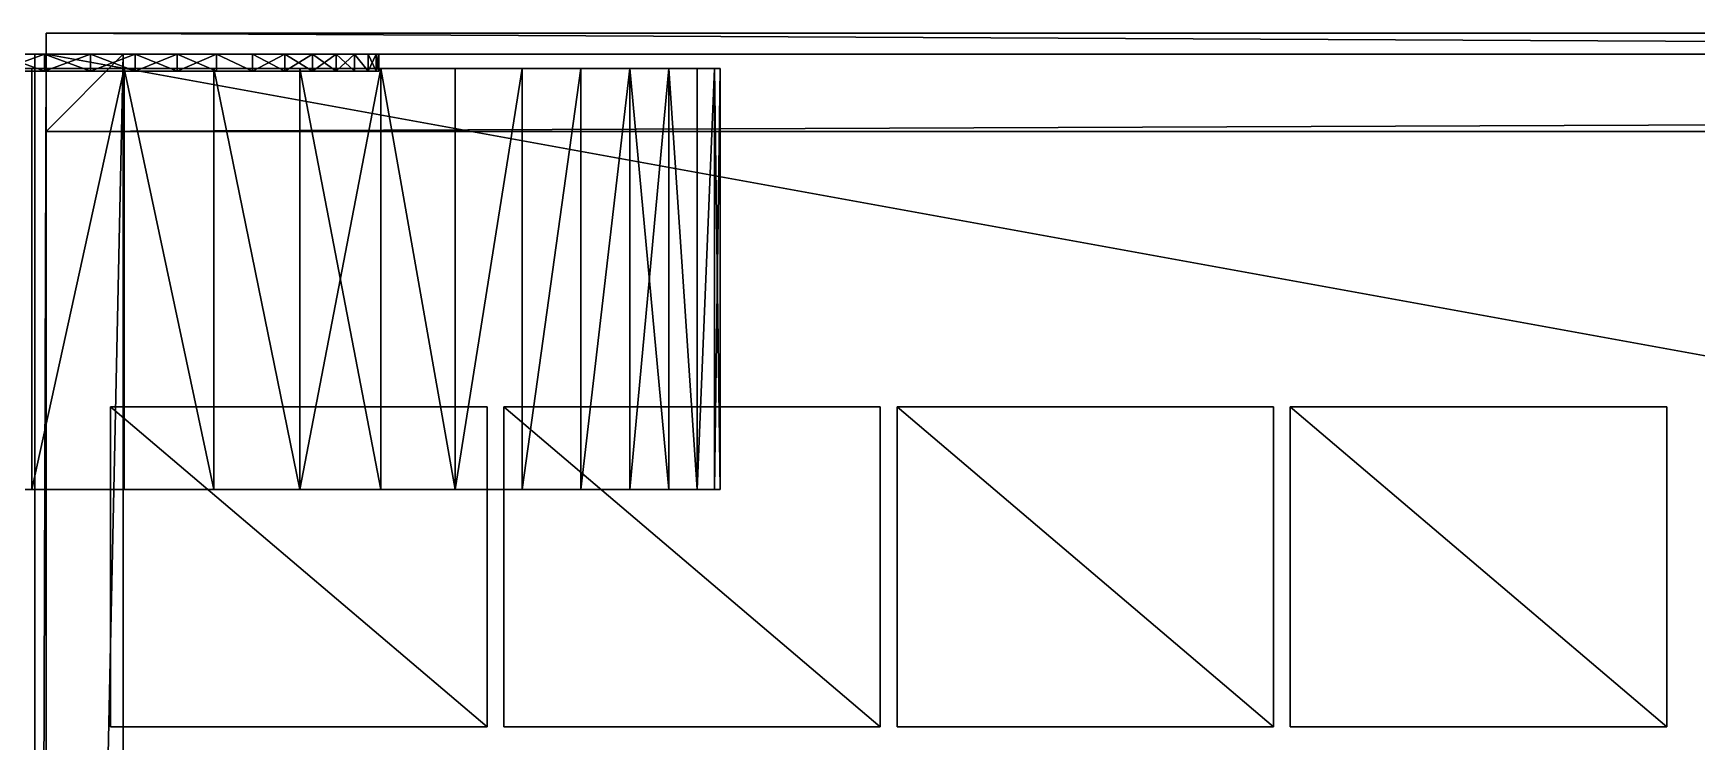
# Model space of a CAD drawing. Header units: millimetres. Extents: x -3100 to 14040, y -1280 to 1295.
# Drawn here: x -49 to 1135, y 790 to 1295 of the extents above; entities that cross this region are included whole.
import ezdxf

# ---------------------------------------------------------------- set-up
doc = ezdxf.new("R2010")
doc.units = ezdxf.units.MM

msp = doc.modelspace()

# ---------------------------------------------------------------- linework, layer by layer
at = {"layer": 'CAD_75LAB'}
for points in [[(-40, 1225, 1320), (-40, 1295, 1250), (-40, 1225, 1250)], [(-40, 1225, 1320), (-40, 1295, 1320), (-40, 1295, 1250)], [(14040, 1295, 1250), (-40, 1295, 1250), (-40, 1295, 1320)], [(14040, 1295, 1320), (14040, 1295, 1250), (-40, 1295, 1320)], [(14040, 1225, 1250), (-40, 1225, 1250), (-40, 1295, 1250)], [(14040, 1295, 1250), (14040, 1225, 1250), (-40, 1295, 1250)], [(14040, 1225, 1320), (-40, 1295, 1320), (-40, 1225, 1320)], [(14040, 1295, 1320), (-40, 1295, 1320), (14040, 1225, 1320)], [(-41.02, 1280, 248.92), (-108.48, 1280, 243.12), (-207.75, 1280, 263.24)], [(23.38, 1280, 269.84), (-41.02, 1280, 248.92), (-207.75, 1280, 263.24)], [(81.36, 1280, 304.81), (23.38, 1280, 269.84), (-207.75, 1280, 263.24)], [(23.38, 1280, 810.16), (-207.75, 1280, 263.24), (-175.5, 1280, 827.24)], [(23.38, 1280, 810.16), (81.36, 1280, 304.81), (-207.75, 1280, 263.24)], [(-41.02, 1280, 831.08), (-175.5, 1280, 827.24), (-74.58, 1280, 835.91)], [(23.38, 1280, 810.16), (-175.5, 1280, 827.24), (-41.02, 1280, 831.08)], [(-41.02, 1280, 248.92), (-74.58, 1280, 244.09), (-108.48, 1280, 243.12)], [(-74.58, 1268, 835.91), (-41.02, 1280, 831.08), (-74.58, 1280, 835.91)], [(-74.58, 1268, 835.91), (-41.02, 1268, 831.08), (-41.02, 1280, 831.08)], [(-41.02, 1268, 248.92), (-74.58, 1268, 244.09), (-74.58, 1280, 244.09)], [(-41.02, 1268, 248.92), (-74.58, 1280, 244.09), (-41.02, 1280, 248.92)], [(-48, 1280, 3940), (-48, 1280, 1250), (-48, -1280, 1250)], [(-48, -1280, 3940), (-48, 1280, 3940), (-48, -1280, 1250)], [(-40, 1280, 3940), (-40, 1280, 1250), (-48, 1280, 1250)], [(-40, 1280, 3940), (-48, 1280, 1250), (-48, 1280, 3940)], [(-40, 1280, 1250), (-48, -1280, 1250), (-48, 1280, 1250)], [(-40, 1280, 1250), (-40, -1280, 1250), (-48, -1280, 1250)], [(-40, 1280, 3940), (-48, 1280, 3940), (-48, -1280, 3940)], [(-40, 1280, 3940), (-48, -1280, 3940), (-40, -1280, 3940)], [(-41.02, 1268, 831.08), (-8.22, 1268, 822.46), (-8.22, 1280, 822.46)], [(-41.02, 1268, 831.08), (-8.22, 1280, 822.46), (-41.02, 1280, 831.08)], [(-8.22, 1268, 257.54), (-41.02, 1268, 248.92), (-41.02, 1280, 248.92)], [(-8.22, 1268, 257.54), (-41.02, 1280, 248.92), (-8.22, 1280, 257.54)], [(23.38, 1280, 269.84), (-8.22, 1280, 257.54), (-41.02, 1280, 248.92)], [(23.38, 1280, 810.16), (-41.02, 1280, 831.08), (-8.22, 1280, 822.46)], [(-40, -1280, 1250), (-40, 1280, 1160), (-40, -1280, 1160)], [(-40, -1280, 1250), (-40, 1280, 1250), (-40, 1280, 1160)], [(14040, 1280, 1160), (-40, 1280, 1160), (-40, 1280, 1250)], [(14040, 1280, 1250), (14040, 1280, 1160), (-40, 1280, 1250)], [(14040, -1280, 1160), (-40, -1280, 1160), (-40, 1280, 1160)], [(14040, 1280, 1160), (14040, -1280, 1160), (-40, 1280, 1160)], [(14040, -1280, 1250), (-40, 1280, 1250), (-40, -1280, 1250)], [(14040, 1280, 1250), (-40, 1280, 1250), (14040, -1280, 1250)], [(-40, 1280, 3940), (-40, 1280, 1250), (-40, 1225, 1250)], [(-40, 1225, 3940), (-40, 1280, 3940), (-40, 1225, 1250)], [(-40, 1280, 3940), (15, 1280, 1250), (-40, 1280, 1250)], [(15, 1280, 3940), (15, 1280, 1250), (-40, 1280, 3940)], [(15, 1280, 1250), (-40, 1225, 1250), (-40, 1280, 1250)], [(15, 1280, 1250), (15, 1225, 1250), (-40, 1225, 1250)], [(15, 1280, 3940), (-40, 1280, 3940), (-40, 1225, 3940)], [(15, 1280, 3940), (-40, 1225, 3940), (15, 1225, 3940)], [(-40, 1225, 3995), (-40, 1280, 3940), (-40, 1225, 3940)], [(-40, 1225, 3995), (-40, 1280, 3995), (-40, 1280, 3940)], [(14040, 1280, 3995), (14040, 1280, 3940), (-40, 1280, 3940)], [(14040, 1280, 3995), (-40, 1280, 3940), (-40, 1280, 3995)], [(14040, 1280, 3940), (-40, 1225, 3940), (-40, 1280, 3940)], [(14040, 1280, 3940), (14040, 1225, 3940), (-40, 1225, 3940)], [(14040, 1280, 3995), (-40, 1280, 3995), (-40, 1225, 3995)], [(14040, 1280, 3995), (-40, 1225, 3995), (14040, 1225, 3995)], [(-40, -1280, 3995), (-40, 1280, 3940), (-40, -1280, 3940)], [(-40, -1280, 3995), (-40, 1280, 3995), (-40, 1280, 3940)], [(15, 1280, 3995), (15, 1280, 3940), (-40, 1280, 3940)], [(15, 1280, 3995), (-40, 1280, 3940), (-40, 1280, 3995)], [(15, 1280, 3940), (-40, -1280, 3940), (-40, 1280, 3940)], [(15, 1280, 3940), (15, -1280, 3940), (-40, -1280, 3940)], [(15, 1280, 3995), (-40, 1280, 3995), (-40, -1280, 3995)], [(15, 1280, 3995), (-40, -1280, 3995), (15, -1280, 3995)], [(-40, 1280, 3940), (-40, -1280, 1250), (-40, 1280, 1250)], [(-40, -1280, 3940), (-40, -1280, 1250), (-40, 1280, 3940)], [(-8.22, 1268, 822.46), (23.38, 1268, 810.16), (23.38, 1280, 810.16)], [(-8.22, 1268, 822.46), (23.38, 1280, 810.16), (-8.22, 1280, 822.46)], [(23.38, 1268, 269.84), (-8.22, 1280, 257.54), (23.38, 1280, 269.84)], [(23.38, 1268, 269.84), (-8.22, 1268, 257.54), (-8.22, 1280, 257.54)], [(15, 1280, 3940), (15, 1225, 1250), (15, 1280, 1250)], [(15, 1225, 3940), (15, 1225, 1250), (15, 1280, 3940)], [(15, -1280, 3995), (15, -1280, 3940), (15, 1280, 3940)], [(15, -1280, 3995), (15, 1280, 3940), (15, 1280, 3995)], [(23.38, 1268, 810.16), (53.37, 1268, 794.34), (53.37, 1280, 794.34)], [(23.38, 1268, 810.16), (53.37, 1280, 794.34), (23.38, 1280, 810.16)], [(53.37, 1268, 285.66), (23.38, 1280, 269.84), (53.37, 1280, 285.66)], [(53.37, 1268, 285.66), (23.38, 1268, 269.84), (23.38, 1280, 269.84)], [(81.36, 1280, 304.81), (53.37, 1280, 285.66), (23.38, 1280, 269.84)], [(23.38, 1280, 810.16), (189.28, 1280, 607.27), (81.36, 1280, 304.81)], [(53.37, 1280, 794.34), (189.28, 1280, 607.27), (23.38, 1280, 810.16)], [(53.37, 1268, 794.34), (81.36, 1268, 775.19), (81.36, 1280, 775.19)], [(53.37, 1268, 794.34), (81.36, 1280, 775.19), (53.37, 1280, 794.34)], [(81.36, 1268, 304.81), (53.37, 1268, 285.66), (53.37, 1280, 285.66)], [(81.36, 1268, 304.81), (53.37, 1280, 285.66), (81.36, 1280, 304.81)], [(149.85, 1280, 700.57), (189.28, 1280, 607.27), (53.37, 1280, 794.34)], [(106.99, 1280, 752.99), (53.37, 1280, 794.34), (81.36, 1280, 775.19)], [(106.99, 1280, 752.99), (149.85, 1280, 700.57), (53.37, 1280, 794.34)], [(106.99, 1268, 752.99), (106.99, 1280, 752.99), (81.36, 1280, 775.19)], [(81.36, 1268, 775.19), (106.99, 1268, 752.99), (81.36, 1280, 775.19)], [(106.99, 1268, 327.01), (81.36, 1268, 304.81), (81.36, 1280, 304.81)], [(106.99, 1268, 327.01), (81.36, 1280, 304.81), (106.99, 1280, 327.01)], [(189.28, 1280, 472.73), (106.99, 1280, 327.01), (81.36, 1280, 304.81)], [(189.28, 1280, 607.27), (189.28, 1280, 472.73), (81.36, 1280, 304.81)], [(129.92, 1268, 728), (129.92, 1280, 728), (106.99, 1280, 752.99)], [(106.99, 1268, 752.99), (129.92, 1268, 728), (106.99, 1280, 752.99)], [(106.99, 1268, 327.01), (106.99, 1280, 327.01), (129.92, 1280, 352)], [(129.92, 1268, 352), (106.99, 1268, 327.01), (129.92, 1280, 352)], [(149.85, 1280, 379.43), (129.92, 1280, 352), (106.99, 1280, 327.01)], [(166.53, 1280, 408.96), (149.85, 1280, 379.43), (106.99, 1280, 327.01)], [(179.73, 1280, 440.19), (166.53, 1280, 408.96), (106.99, 1280, 327.01)], [(189.28, 1280, 472.73), (179.73, 1280, 440.19), (106.99, 1280, 327.01)], [(106.99, 1280, 752.99), (129.92, 1280, 728), (149.85, 1280, 700.57)], [(129.92, 1268, 728), (149.85, 1268, 700.57), (149.85, 1280, 700.57)], [(129.92, 1268, 728), (149.85, 1280, 700.57), (129.92, 1280, 728)], [(149.85, 1268, 379.43), (129.92, 1280, 352), (149.85, 1280, 379.43)], [(149.85, 1268, 379.43), (129.92, 1268, 352), (129.92, 1280, 352)], [(149.85, 1268, 700.57), (166.53, 1268, 671.04), (166.53, 1280, 671.04)], [(149.85, 1268, 700.57), (166.53, 1280, 671.04), (149.85, 1280, 700.57)], [(166.53, 1268, 408.96), (149.85, 1280, 379.43), (166.53, 1280, 408.96)], [(166.53, 1268, 408.96), (149.85, 1268, 379.43), (149.85, 1280, 379.43)], [(149.85, 1280, 700.57), (166.53, 1280, 671.04), (189.28, 1280, 607.27)], [(179.73, 1268, 639.81), (179.73, 1280, 639.81), (166.53, 1280, 671.04)], [(166.53, 1268, 671.04), (179.73, 1268, 639.81), (166.53, 1280, 671.04)], [(166.53, 1268, 408.96), (166.53, 1280, 408.96), (179.73, 1280, 440.19)], [(179.73, 1268, 440.19), (166.53, 1268, 408.96), (179.73, 1280, 440.19)], [(166.53, 1280, 671.04), (179.73, 1280, 639.81), (189.28, 1280, 607.27)], [(189.28, 1268, 607.27), (189.28, 1280, 607.27), (179.73, 1280, 639.81)], [(179.73, 1268, 639.81), (189.28, 1268, 607.27), (179.73, 1280, 639.81)], [(189.28, 1268, 472.73), (179.73, 1280, 440.19), (189.28, 1280, 472.73)], [(189.28, 1268, 472.73), (179.73, 1268, 440.19), (179.73, 1280, 440.19)], [(189.28, 1268, 607.27), (195.06, 1268, 573.86), (195.06, 1280, 573.86)], [(189.28, 1268, 607.27), (195.06, 1280, 573.86), (189.28, 1280, 607.27)], [(195.06, 1268, 506.14), (189.28, 1280, 472.73), (195.06, 1280, 506.14)], [(195.06, 1268, 506.14), (189.28, 1268, 472.73), (189.28, 1280, 472.73)], [(197, 1280, 540), (195.06, 1280, 506.14), (189.28, 1280, 472.73)], [(195.06, 1280, 573.86), (197, 1280, 540), (189.28, 1280, 472.73)], [(189.28, 1280, 607.27), (195.06, 1280, 573.86), (189.28, 1280, 472.73)], [(195.06, 1268, 573.86), (197, 1268, 540), (197, 1280, 540)], [(195.06, 1268, 573.86), (197, 1280, 540), (195.06, 1280, 573.86)], [(197, 1268, 540), (195.06, 1280, 506.14), (197, 1280, 540)], [(197, 1268, 540), (195.06, 1268, 506.14), (195.06, 1280, 506.14)], [(435.91, 1270, 606.36), (-475.91, 1270, 152.33), (-50.18, 1270, 1077.7)], [(435.91, 1270, 606.36), (-50.18, 1270, 2.3), (-475.91, 1270, 152.33)], [(-41.02, 1268, 248.92), (-207.75, 1268, 263.24), (-108.48, 1268, 243.12)], [(23.38, 1268, 269.84), (-207.75, 1268, 263.24), (-41.02, 1268, 248.92)], [(81.36, 1268, 304.81), (-207.75, 1268, 263.24), (23.38, 1268, 269.84)], [(23.38, 1268, 810.16), (-175.5, 1268, 827.24), (-207.75, 1268, 263.24)], [(23.38, 1268, 810.16), (-207.75, 1268, 263.24), (81.36, 1268, 304.81)], [(-41.02, 1268, 831.08), (-74.58, 1268, 835.91), (-175.5, 1268, 827.24)], [(23.38, 1268, 810.16), (-41.02, 1268, 831.08), (-175.5, 1268, 827.24)], [(-41.02, 1268, 248.92), (-108.48, 1268, 243.12), (-74.58, 1268, 244.09)], [(-50.18, 970, 1077.7), (15.52, 970, 1067.5), (15.52, 1270, 1067.5)], [(-50.18, 970, 1077.7), (15.52, 1270, 1067.5), (-50.18, 1270, 1077.7)], [(-50.18, 970, 2.3), (-50.18, 1270, 2.3), (15.52, 1270, 12.5)], [(15.52, 970, 12.5), (-50.18, 970, 2.3), (15.52, 1270, 12.5)], [(198.28, 1270, 89.85), (15.52, 1270, 12.5), (-50.18, 1270, 2.3)], [(435.91, 1270, 606.36), (198.28, 1270, 89.85), (-50.18, 1270, 2.3)], [(140.7, 1270, 1023.39), (-50.18, 1270, 1077.7), (15.52, 1270, 1067.5)], [(198.28, 1270, 990.15), (-50.18, 1270, 1077.7), (140.7, 1270, 1023.39)], [(299.06, 1270, 903.8), (-50.18, 1270, 1077.7), (198.28, 1270, 990.15)], [(299.06, 1270, 903.8), (435.91, 1270, 606.36), (-50.18, 1270, 1077.7)], [(23.38, 1268, 269.84), (-41.02, 1268, 248.92), (-8.22, 1268, 257.54)], [(23.38, 1268, 810.16), (-8.22, 1268, 822.46), (-41.02, 1268, 831.08)], [(79.47, 970, 1049.3), (79.47, 1270, 1049.3), (15.52, 1270, 1067.5)], [(15.52, 970, 1067.5), (79.47, 970, 1049.3), (15.52, 1270, 1067.5)], [(79.47, 970, 30.7), (15.52, 970, 12.5), (15.52, 1270, 12.5)], [(79.47, 970, 30.7), (15.52, 1270, 12.5), (79.47, 1270, 30.7)], [(198.28, 1270, 89.85), (79.47, 1270, 30.7), (15.52, 1270, 12.5)], [(140.7, 1270, 1023.39), (15.52, 1270, 1067.5), (79.47, 1270, 1049.3)], [(81.36, 1268, 304.81), (23.38, 1268, 269.84), (53.37, 1268, 285.66)], [(23.38, 1268, 810.16), (81.36, 1268, 304.81), (189.28, 1268, 607.27)], [(53.37, 1268, 794.34), (23.38, 1268, 810.16), (189.28, 1268, 607.27)], [(149.85, 1268, 700.57), (53.37, 1268, 794.34), (189.28, 1268, 607.27)], [(106.99, 1268, 752.99), (81.36, 1268, 775.19), (53.37, 1268, 794.34)], [(106.99, 1268, 752.99), (53.37, 1268, 794.34), (149.85, 1268, 700.57)], [(140.7, 970, 1023.39), (140.7, 1270, 1023.39), (79.47, 1270, 1049.3)], [(79.47, 970, 1049.3), (140.7, 970, 1023.39), (79.47, 1270, 1049.3)], [(140.7, 970, 56.61), (79.47, 970, 30.7), (79.47, 1270, 30.7)], [(140.7, 970, 56.61), (79.47, 1270, 30.7), (140.7, 1270, 56.61)], [(198.28, 1270, 89.85), (140.7, 1270, 56.61), (79.47, 1270, 30.7)], [(189.28, 1268, 472.73), (81.36, 1268, 304.81), (106.99, 1268, 327.01)], [(189.28, 1268, 607.27), (81.36, 1268, 304.81), (189.28, 1268, 472.73)], [(149.85, 1268, 379.43), (106.99, 1268, 327.01), (129.92, 1268, 352)], [(166.53, 1268, 408.96), (106.99, 1268, 327.01), (149.85, 1268, 379.43)], [(179.73, 1268, 440.19), (106.99, 1268, 327.01), (166.53, 1268, 408.96)], [(189.28, 1268, 472.73), (106.99, 1268, 327.01), (179.73, 1268, 440.19)], [(106.99, 1268, 752.99), (149.85, 1268, 700.57), (129.92, 1268, 728)], [(140.7, 970, 1023.39), (198.28, 970, 990.15), (198.28, 1270, 990.15)], [(140.7, 970, 1023.39), (198.28, 1270, 990.15), (140.7, 1270, 1023.39)], [(198.28, 970, 89.85), (140.7, 970, 56.61), (140.7, 1270, 56.61)], [(198.28, 970, 89.85), (140.7, 1270, 56.61), (198.28, 1270, 89.85)], [(149.85, 1268, 700.57), (189.28, 1268, 607.27), (166.53, 1268, 671.04)], [(166.53, 1268, 671.04), (189.28, 1268, 607.27), (179.73, 1268, 639.81)], [(197, 1268, 540), (189.28, 1268, 472.73), (195.06, 1268, 506.14)], [(195.06, 1268, 573.86), (189.28, 1268, 472.73), (197, 1268, 540)], [(189.28, 1268, 607.27), (189.28, 1268, 472.73), (195.06, 1268, 573.86)], [(251.33, 970, 950.08), (251.33, 1270, 950.08), (198.28, 1270, 990.15)], [(198.28, 970, 990.15), (251.33, 970, 950.08), (198.28, 1270, 990.15)], [(251.33, 970, 129.92), (198.28, 970, 89.85), (198.28, 1270, 89.85)], [(251.33, 970, 129.92), (198.28, 1270, 89.85), (251.33, 1270, 129.92)], [(435.91, 1270, 606.36), (251.33, 1270, 129.92), (198.28, 1270, 89.85)], [(299.06, 1270, 903.8), (198.28, 1270, 990.15), (251.33, 1270, 950.08)], [(251.33, 970, 950.08), (299.06, 970, 903.8), (299.06, 1270, 903.8)], [(251.33, 970, 950.08), (299.06, 1270, 903.8), (251.33, 1270, 950.08)], [(251.33, 970, 129.92), (251.33, 1270, 129.92), (299.06, 1270, 176.2)], [(299.06, 970, 176.2), (251.33, 970, 129.92), (299.06, 1270, 176.2)], [(340.75, 1270, 228), (299.06, 1270, 176.2), (251.33, 1270, 129.92)], [(435.91, 1270, 606.36), (340.75, 1270, 228), (251.33, 1270, 129.92)], [(299.06, 970, 903.8), (340.75, 970, 852), (340.75, 1270, 852)], [(299.06, 970, 903.8), (340.75, 1270, 852), (299.06, 1270, 903.8)], [(299.06, 970, 176.2), (299.06, 1270, 176.2), (340.75, 1270, 228)], [(340.75, 970, 228), (299.06, 970, 176.2), (340.75, 1270, 228)], [(299.06, 1270, 903.8), (403.54, 1270, 735.07), (435.91, 1270, 606.36)], [(299.06, 1270, 903.8), (340.75, 1270, 852), (403.54, 1270, 735.07)], [(340.75, 970, 852), (375.75, 970, 795.47), (375.75, 1270, 795.47)], [(340.75, 970, 852), (375.75, 1270, 795.47), (340.75, 1270, 852)], [(340.75, 970, 228), (340.75, 1270, 228), (375.75, 1270, 284.53)], [(375.75, 970, 284.53), (340.75, 970, 228), (375.75, 1270, 284.53)], [(435.91, 1270, 606.36), (375.75, 1270, 284.53), (340.75, 1270, 228)], [(340.75, 1270, 852), (375.75, 1270, 795.47), (403.54, 1270, 735.07)], [(375.75, 970, 795.47), (403.54, 970, 735.07), (403.54, 1270, 735.07)], [(375.75, 970, 795.47), (403.54, 1270, 735.07), (375.75, 1270, 795.47)], [(403.54, 970, 344.93), (375.75, 970, 284.53), (375.75, 1270, 284.53)], [(403.54, 970, 344.93), (375.75, 1270, 284.53), (403.54, 1270, 344.93)], [(423.69, 1270, 408.29), (403.54, 1270, 344.93), (375.75, 1270, 284.53)], [(440, 1270, 540), (423.69, 1270, 408.29), (375.75, 1270, 284.53)], [(435.91, 1270, 606.36), (440, 1270, 540), (375.75, 1270, 284.53)], [(423.69, 970, 671.71), (423.69, 1270, 671.71), (403.54, 1270, 735.07)], [(403.54, 970, 735.07), (423.69, 970, 671.71), (403.54, 1270, 735.07)], [(423.69, 970, 408.29), (403.54, 1270, 344.93), (423.69, 1270, 408.29)], [(423.69, 970, 408.29), (403.54, 970, 344.93), (403.54, 1270, 344.93)], [(403.54, 1270, 735.07), (423.69, 1270, 671.71), (435.91, 1270, 606.36)], [(423.69, 970, 671.71), (435.91, 970, 606.36), (435.91, 1270, 606.36)], [(423.69, 970, 671.71), (435.91, 1270, 606.36), (423.69, 1270, 671.71)], [(423.69, 970, 408.29), (423.69, 1270, 408.29), (435.91, 1270, 473.64)], [(435.91, 970, 473.64), (423.69, 970, 408.29), (435.91, 1270, 473.64)], [(440, 1270, 540), (435.91, 1270, 473.64), (423.69, 1270, 408.29)], [(440, 970, 540), (440, 1270, 540), (435.91, 1270, 606.36)], [(435.91, 970, 606.36), (440, 970, 540), (435.91, 1270, 606.36)], [(435.91, 970, 473.64), (435.91, 1270, 473.64), (440, 1270, 540)], [(440, 970, 540), (435.91, 970, 473.64), (440, 1270, 540)], [(-40, 1225, 3940), (-40, 1225, 1250), (15, 1225, 1250)], [(15, 1225, 3940), (-40, 1225, 3940), (15, 1225, 1250)], [(14040, 1225, 3995), (-40, 1225, 3940), (14040, 1225, 3940)], [(14040, 1225, 3995), (-40, 1225, 3995), (-40, 1225, 3940)], [(14040, 1225, 1250), (-40, 1225, 1320), (-40, 1225, 1250)], [(14040, 1225, 1320), (-40, 1225, 1320), (14040, 1225, 1250)], [(6, 801, 1471), (6, 1029, 1253), (6, 801, 1253)], [(6, 801, 1471), (6, 1029, 1471), (6, 1029, 1253)], [(274, 1029, 1471), (274, 1029, 1253), (6, 1029, 1253)], [(274, 1029, 1471), (6, 1029, 1253), (6, 1029, 1471)], [(274, 801, 1253), (6, 801, 1253), (6, 1029, 1253)], [(274, 1029, 1253), (274, 801, 1253), (6, 1029, 1253)], [(274, 801, 1471), (6, 1029, 1471), (6, 801, 1471)], [(274, 1029, 1471), (6, 1029, 1471), (274, 801, 1471)], [(6, 801, 1695), (6, 1029, 1477), (6, 801, 1477)], [(6, 801, 1695), (6, 1029, 1695), (6, 1029, 1477)], [(274, 1029, 1695), (274, 1029, 1477), (6, 1029, 1477)], [(274, 1029, 1695), (6, 1029, 1477), (6, 1029, 1695)], [(274, 801, 1477), (6, 801, 1477), (6, 1029, 1477)], [(274, 1029, 1477), (274, 801, 1477), (6, 1029, 1477)], [(274, 801, 1695), (6, 1029, 1695), (6, 801, 1695)], [(274, 1029, 1695), (6, 1029, 1695), (274, 801, 1695)], [(6, 801, 1919), (6, 1029, 1701), (6, 801, 1701)], [(6, 801, 1919), (6, 1029, 1919), (6, 1029, 1701)], [(274, 1029, 1919), (274, 1029, 1701), (6, 1029, 1701)], [(274, 1029, 1919), (6, 1029, 1701), (6, 1029, 1919)], [(274, 801, 1701), (6, 801, 1701), (6, 1029, 1701)], [(274, 1029, 1701), (274, 801, 1701), (6, 1029, 1701)], [(274, 801, 1919), (6, 1029, 1919), (6, 801, 1919)], [(274, 1029, 1919), (6, 1029, 1919), (274, 801, 1919)], [(6, 801, 2143), (6, 1029, 1925), (6, 801, 1925)], [(6, 801, 2143), (6, 1029, 2143), (6, 1029, 1925)], [(274, 1029, 2143), (274, 1029, 1925), (6, 1029, 1925)], [(274, 1029, 2143), (6, 1029, 1925), (6, 1029, 2143)], [(274, 801, 1925), (6, 801, 1925), (6, 1029, 1925)], [(274, 1029, 1925), (274, 801, 1925), (6, 1029, 1925)], [(274, 801, 2143), (6, 1029, 2143), (6, 801, 2143)], [(274, 1029, 2143), (6, 1029, 2143), (274, 801, 2143)], [(6, 801, 2367), (6, 1029, 2149), (6, 801, 2149)], [(6, 801, 2367), (6, 1029, 2367), (6, 1029, 2149)], [(274, 1029, 2367), (274, 1029, 2149), (6, 1029, 2149)], [(274, 1029, 2367), (6, 1029, 2149), (6, 1029, 2367)], [(274, 801, 2149), (6, 801, 2149), (6, 1029, 2149)], [(274, 1029, 2149), (274, 801, 2149), (6, 1029, 2149)], [(274, 801, 2367), (6, 1029, 2367), (6, 801, 2367)], [(274, 1029, 2367), (6, 1029, 2367), (274, 801, 2367)], [(6, 801, 2591), (6, 1029, 2373), (6, 801, 2373)], [(6, 801, 2591), (6, 1029, 2591), (6, 1029, 2373)], [(274, 1029, 2591), (274, 1029, 2373), (6, 1029, 2373)], [(274, 1029, 2591), (6, 1029, 2373), (6, 1029, 2591)], [(274, 801, 2373), (6, 801, 2373), (6, 1029, 2373)], [(274, 1029, 2373), (274, 801, 2373), (6, 1029, 2373)], [(274, 801, 2591), (6, 1029, 2591), (6, 801, 2591)], [(274, 1029, 2591), (6, 1029, 2591), (274, 801, 2591)], [(6, 801, 2815), (6, 1029, 2597), (6, 801, 2597)], [(6, 801, 2815), (6, 1029, 2815), (6, 1029, 2597)], [(274, 1029, 2815), (274, 1029, 2597), (6, 1029, 2597)], [(274, 1029, 2815), (6, 1029, 2597), (6, 1029, 2815)], [(274, 801, 2597), (6, 801, 2597), (6, 1029, 2597)], [(274, 1029, 2597), (274, 801, 2597), (6, 1029, 2597)], [(274, 801, 2815), (6, 1029, 2815), (6, 801, 2815)], [(274, 1029, 2815), (6, 1029, 2815), (274, 801, 2815)], [(6, 801, 3039), (6, 1029, 2821), (6, 801, 2821)], [(6, 801, 3039), (6, 1029, 3039), (6, 1029, 2821)], [(274, 1029, 3039), (274, 1029, 2821), (6, 1029, 2821)], [(274, 1029, 3039), (6, 1029, 2821), (6, 1029, 3039)], [(274, 801, 2821), (6, 801, 2821), (6, 1029, 2821)], [(274, 1029, 2821), (274, 801, 2821), (6, 1029, 2821)], [(274, 801, 3039), (6, 1029, 3039), (6, 801, 3039)], [(274, 1029, 3039), (6, 1029, 3039), (274, 801, 3039)], [(6, 801, 3263), (6, 1029, 3045), (6, 801, 3045)], [(6, 801, 3263), (6, 1029, 3263), (6, 1029, 3045)], [(274, 1029, 3263), (274, 1029, 3045), (6, 1029, 3045)], [(274, 1029, 3263), (6, 1029, 3045), (6, 1029, 3263)], [(274, 801, 3045), (6, 801, 3045), (6, 1029, 3045)], [(274, 1029, 3045), (274, 801, 3045), (6, 1029, 3045)], [(274, 801, 3263), (6, 1029, 3263), (6, 801, 3263)], [(274, 1029, 3263), (6, 1029, 3263), (274, 801, 3263)], [(6, 801, 3487), (6, 1029, 3269), (6, 801, 3269)], [(6, 801, 3487), (6, 1029, 3487), (6, 1029, 3269)], [(274, 1029, 3487), (274, 1029, 3269), (6, 1029, 3269)], [(274, 1029, 3487), (6, 1029, 3269), (6, 1029, 3487)], [(274, 801, 3269), (6, 801, 3269), (6, 1029, 3269)], [(274, 1029, 3269), (274, 801, 3269), (6, 1029, 3269)], [(274, 801, 3487), (6, 1029, 3487), (6, 801, 3487)], [(274, 1029, 3487), (6, 1029, 3487), (274, 801, 3487)], [(6, 801, 3711), (6, 1029, 3493), (6, 801, 3493)], [(6, 801, 3711), (6, 1029, 3711), (6, 1029, 3493)], [(274, 1029, 3711), (274, 1029, 3493), (6, 1029, 3493)], [(274, 1029, 3711), (6, 1029, 3493), (6, 1029, 3711)], [(274, 801, 3493), (6, 801, 3493), (6, 1029, 3493)], [(274, 1029, 3493), (274, 801, 3493), (6, 1029, 3493)], [(274, 801, 3711), (6, 1029, 3711), (6, 801, 3711)], [(274, 1029, 3711), (6, 1029, 3711), (274, 801, 3711)], [(274, 801, 1471), (274, 801, 1253), (274, 1029, 1253)], [(274, 801, 1471), (274, 1029, 1253), (274, 1029, 1471)], [(274, 801, 1695), (274, 801, 1477), (274, 1029, 1477)], [(274, 801, 1695), (274, 1029, 1477), (274, 1029, 1695)], [(274, 801, 1919), (274, 801, 1701), (274, 1029, 1701)], [(274, 801, 1919), (274, 1029, 1701), (274, 1029, 1919)], [(274, 801, 2143), (274, 801, 1925), (274, 1029, 1925)], [(274, 801, 2143), (274, 1029, 1925), (274, 1029, 2143)], [(274, 801, 2367), (274, 801, 2149), (274, 1029, 2149)], [(274, 801, 2367), (274, 1029, 2149), (274, 1029, 2367)], [(274, 801, 2591), (274, 801, 2373), (274, 1029, 2373)], [(274, 801, 2591), (274, 1029, 2373), (274, 1029, 2591)], [(274, 801, 2815), (274, 801, 2597), (274, 1029, 2597)], [(274, 801, 2815), (274, 1029, 2597), (274, 1029, 2815)], [(274, 801, 3039), (274, 801, 2821), (274, 1029, 2821)], [(274, 801, 3039), (274, 1029, 2821), (274, 1029, 3039)], [(274, 801, 3263), (274, 801, 3045), (274, 1029, 3045)], [(274, 801, 3263), (274, 1029, 3045), (274, 1029, 3263)], [(274, 801, 3487), (274, 801, 3269), (274, 1029, 3269)], [(274, 801, 3487), (274, 1029, 3269), (274, 1029, 3487)], [(274, 801, 3711), (274, 801, 3493), (274, 1029, 3493)], [(274, 801, 3711), (274, 1029, 3493), (274, 1029, 3711)], [(286, 801, 1471), (286, 1029, 1253), (286, 801, 1253)], [(286, 801, 1471), (286, 1029, 1471), (286, 1029, 1253)], [(554, 1029, 1471), (554, 1029, 1253), (286, 1029, 1253)], [(554, 1029, 1471), (286, 1029, 1253), (286, 1029, 1471)], [(554, 801, 1253), (286, 801, 1253), (286, 1029, 1253)], [(554, 1029, 1253), (554, 801, 1253), (286, 1029, 1253)], [(554, 801, 1471), (286, 1029, 1471), (286, 801, 1471)], [(554, 1029, 1471), (286, 1029, 1471), (554, 801, 1471)], [(286, 801, 1695), (286, 1029, 1477), (286, 801, 1477)], [(286, 801, 1695), (286, 1029, 1695), (286, 1029, 1477)], [(554, 1029, 1695), (554, 1029, 1477), (286, 1029, 1477)], [(554, 1029, 1695), (286, 1029, 1477), (286, 1029, 1695)], [(554, 801, 1477), (286, 801, 1477), (286, 1029, 1477)], [(554, 1029, 1477), (554, 801, 1477), (286, 1029, 1477)], [(554, 801, 1695), (286, 1029, 1695), (286, 801, 1695)], [(554, 1029, 1695), (286, 1029, 1695), (554, 801, 1695)], [(286, 801, 1919), (286, 1029, 1701), (286, 801, 1701)], [(286, 801, 1919), (286, 1029, 1919), (286, 1029, 1701)], [(554, 1029, 1919), (554, 1029, 1701), (286, 1029, 1701)], [(554, 1029, 1919), (286, 1029, 1701), (286, 1029, 1919)], [(554, 801, 1701), (286, 801, 1701), (286, 1029, 1701)], [(554, 1029, 1701), (554, 801, 1701), (286, 1029, 1701)], [(554, 801, 1919), (286, 1029, 1919), (286, 801, 1919)], [(554, 1029, 1919), (286, 1029, 1919), (554, 801, 1919)], [(286, 801, 2143), (286, 1029, 1925), (286, 801, 1925)], [(286, 801, 2143), (286, 1029, 2143), (286, 1029, 1925)], [(554, 1029, 2143), (554, 1029, 1925), (286, 1029, 1925)], [(554, 1029, 2143), (286, 1029, 1925), (286, 1029, 2143)], [(554, 801, 1925), (286, 801, 1925), (286, 1029, 1925)], [(554, 1029, 1925), (554, 801, 1925), (286, 1029, 1925)], [(554, 801, 2143), (286, 1029, 2143), (286, 801, 2143)], [(554, 1029, 2143), (286, 1029, 2143), (554, 801, 2143)], [(286, 801, 2367), (286, 1029, 2149), (286, 801, 2149)], [(286, 801, 2367), (286, 1029, 2367), (286, 1029, 2149)], [(554, 1029, 2367), (554, 1029, 2149), (286, 1029, 2149)], [(554, 1029, 2367), (286, 1029, 2149), (286, 1029, 2367)], [(554, 801, 2149), (286, 801, 2149), (286, 1029, 2149)], [(554, 1029, 2149), (554, 801, 2149), (286, 1029, 2149)], [(554, 801, 2367), (286, 1029, 2367), (286, 801, 2367)], [(554, 1029, 2367), (286, 1029, 2367), (554, 801, 2367)], [(286, 801, 2591), (286, 1029, 2373), (286, 801, 2373)], [(286, 801, 2591), (286, 1029, 2591), (286, 1029, 2373)], [(554, 1029, 2591), (554, 1029, 2373), (286, 1029, 2373)], [(554, 1029, 2591), (286, 1029, 2373), (286, 1029, 2591)], [(554, 801, 2373), (286, 801, 2373), (286, 1029, 2373)], [(554, 1029, 2373), (554, 801, 2373), (286, 1029, 2373)], [(554, 801, 2591), (286, 1029, 2591), (286, 801, 2591)], [(554, 1029, 2591), (286, 1029, 2591), (554, 801, 2591)], [(286, 801, 2815), (286, 1029, 2597), (286, 801, 2597)], [(286, 801, 2815), (286, 1029, 2815), (286, 1029, 2597)], [(554, 1029, 2815), (554, 1029, 2597), (286, 1029, 2597)], [(554, 1029, 2815), (286, 1029, 2597), (286, 1029, 2815)], [(554, 801, 2597), (286, 801, 2597), (286, 1029, 2597)], [(554, 1029, 2597), (554, 801, 2597), (286, 1029, 2597)], [(554, 801, 2815), (286, 1029, 2815), (286, 801, 2815)], [(554, 1029, 2815), (286, 1029, 2815), (554, 801, 2815)], [(286, 801, 3039), (286, 1029, 2821), (286, 801, 2821)], [(286, 801, 3039), (286, 1029, 3039), (286, 1029, 2821)], [(554, 1029, 3039), (554, 1029, 2821), (286, 1029, 2821)], [(554, 1029, 3039), (286, 1029, 2821), (286, 1029, 3039)], [(554, 801, 2821), (286, 801, 2821), (286, 1029, 2821)], [(554, 1029, 2821), (554, 801, 2821), (286, 1029, 2821)], [(554, 801, 3039), (286, 1029, 3039), (286, 801, 3039)], [(554, 1029, 3039), (286, 1029, 3039), (554, 801, 3039)], [(286, 801, 3263), (286, 1029, 3045), (286, 801, 3045)], [(286, 801, 3263), (286, 1029, 3263), (286, 1029, 3045)], [(554, 1029, 3263), (554, 1029, 3045), (286, 1029, 3045)], [(554, 1029, 3263), (286, 1029, 3045), (286, 1029, 3263)], [(554, 801, 3045), (286, 801, 3045), (286, 1029, 3045)], [(554, 1029, 3045), (554, 801, 3045), (286, 1029, 3045)], [(554, 801, 3263), (286, 1029, 3263), (286, 801, 3263)], [(554, 1029, 3263), (286, 1029, 3263), (554, 801, 3263)], [(286, 801, 3487), (286, 1029, 3269), (286, 801, 3269)], [(286, 801, 3487), (286, 1029, 3487), (286, 1029, 3269)], [(554, 1029, 3487), (554, 1029, 3269), (286, 1029, 3269)], [(554, 1029, 3487), (286, 1029, 3269), (286, 1029, 3487)], [(554, 801, 3269), (286, 801, 3269), (286, 1029, 3269)], [(554, 1029, 3269), (554, 801, 3269), (286, 1029, 3269)], [(554, 801, 3487), (286, 1029, 3487), (286, 801, 3487)], [(554, 1029, 3487), (286, 1029, 3487), (554, 801, 3487)], [(286, 801, 3711), (286, 1029, 3493), (286, 801, 3493)], [(286, 801, 3711), (286, 1029, 3711), (286, 1029, 3493)], [(554, 1029, 3711), (554, 1029, 3493), (286, 1029, 3493)], [(554, 1029, 3711), (286, 1029, 3493), (286, 1029, 3711)], [(554, 801, 3493), (286, 801, 3493), (286, 1029, 3493)], [(554, 1029, 3493), (554, 801, 3493), (286, 1029, 3493)], [(554, 801, 3711), (286, 1029, 3711), (286, 801, 3711)], [(554, 1029, 3711), (286, 1029, 3711), (554, 801, 3711)], [(554, 801, 1471), (554, 801, 1253), (554, 1029, 1253)], [(554, 801, 1471), (554, 1029, 1253), (554, 1029, 1471)], [(554, 801, 1695), (554, 801, 1477), (554, 1029, 1477)], [(554, 801, 1695), (554, 1029, 1477), (554, 1029, 1695)], [(554, 801, 1919), (554, 801, 1701), (554, 1029, 1701)], [(554, 801, 1919), (554, 1029, 1701), (554, 1029, 1919)], [(554, 801, 2143), (554, 801, 1925), (554, 1029, 1925)], [(554, 801, 2143), (554, 1029, 1925), (554, 1029, 2143)], [(554, 801, 2367), (554, 801, 2149), (554, 1029, 2149)], [(554, 801, 2367), (554, 1029, 2149), (554, 1029, 2367)], [(554, 801, 2591), (554, 801, 2373), (554, 1029, 2373)], [(554, 801, 2591), (554, 1029, 2373), (554, 1029, 2591)], [(554, 801, 2815), (554, 801, 2597), (554, 1029, 2597)], [(554, 801, 2815), (554, 1029, 2597), (554, 1029, 2815)], [(554, 801, 3039), (554, 801, 2821), (554, 1029, 2821)], [(554, 801, 3039), (554, 1029, 2821), (554, 1029, 3039)], [(554, 801, 3263), (554, 801, 3045), (554, 1029, 3045)], [(554, 801, 3263), (554, 1029, 3045), (554, 1029, 3263)], [(554, 801, 3487), (554, 801, 3269), (554, 1029, 3269)], [(554, 801, 3487), (554, 1029, 3269), (554, 1029, 3487)], [(554, 801, 3711), (554, 801, 3493), (554, 1029, 3493)], [(554, 801, 3711), (554, 1029, 3493), (554, 1029, 3711)], [(566, 801, 1471), (566, 1029, 1253), (566, 801, 1253)], [(566, 801, 1471), (566, 1029, 1471), (566, 1029, 1253)], [(834, 1029, 1471), (834, 1029, 1253), (566, 1029, 1253)], [(834, 1029, 1471), (566, 1029, 1253), (566, 1029, 1471)], [(834, 801, 1253), (566, 801, 1253), (566, 1029, 1253)], [(834, 1029, 1253), (834, 801, 1253), (566, 1029, 1253)], [(834, 801, 1471), (566, 1029, 1471), (566, 801, 1471)], [(834, 1029, 1471), (566, 1029, 1471), (834, 801, 1471)], [(566, 801, 1695), (566, 1029, 1477), (566, 801, 1477)], [(566, 801, 1695), (566, 1029, 1695), (566, 1029, 1477)], [(834, 1029, 1695), (834, 1029, 1477), (566, 1029, 1477)], [(834, 1029, 1695), (566, 1029, 1477), (566, 1029, 1695)], [(834, 801, 1477), (566, 801, 1477), (566, 1029, 1477)], [(834, 1029, 1477), (834, 801, 1477), (566, 1029, 1477)], [(834, 801, 1695), (566, 1029, 1695), (566, 801, 1695)], [(834, 1029, 1695), (566, 1029, 1695), (834, 801, 1695)], [(566, 801, 1919), (566, 1029, 1701), (566, 801, 1701)], [(566, 801, 1919), (566, 1029, 1919), (566, 1029, 1701)], [(834, 1029, 1919), (834, 1029, 1701), (566, 1029, 1701)], [(834, 1029, 1919), (566, 1029, 1701), (566, 1029, 1919)], [(834, 801, 1701), (566, 801, 1701), (566, 1029, 1701)], [(834, 1029, 1701), (834, 801, 1701), (566, 1029, 1701)], [(834, 801, 1919), (566, 1029, 1919), (566, 801, 1919)], [(834, 1029, 1919), (566, 1029, 1919), (834, 801, 1919)], [(566, 801, 2143), (566, 1029, 1925), (566, 801, 1925)], [(566, 801, 2143), (566, 1029, 2143), (566, 1029, 1925)], [(834, 1029, 2143), (834, 1029, 1925), (566, 1029, 1925)], [(834, 1029, 2143), (566, 1029, 1925), (566, 1029, 2143)], [(834, 801, 1925), (566, 801, 1925), (566, 1029, 1925)], [(834, 1029, 1925), (834, 801, 1925), (566, 1029, 1925)], [(834, 801, 2143), (566, 1029, 2143), (566, 801, 2143)], [(834, 1029, 2143), (566, 1029, 2143), (834, 801, 2143)], [(566, 801, 2367), (566, 1029, 2149), (566, 801, 2149)], [(566, 801, 2367), (566, 1029, 2367), (566, 1029, 2149)], [(834, 1029, 2367), (834, 1029, 2149), (566, 1029, 2149)], [(834, 1029, 2367), (566, 1029, 2149), (566, 1029, 2367)], [(834, 801, 2149), (566, 801, 2149), (566, 1029, 2149)], [(834, 1029, 2149), (834, 801, 2149), (566, 1029, 2149)], [(834, 801, 2367), (566, 1029, 2367), (566, 801, 2367)], [(834, 1029, 2367), (566, 1029, 2367), (834, 801, 2367)], [(566, 801, 2591), (566, 1029, 2373), (566, 801, 2373)], [(566, 801, 2591), (566, 1029, 2591), (566, 1029, 2373)], [(834, 1029, 2591), (834, 1029, 2373), (566, 1029, 2373)], [(834, 1029, 2591), (566, 1029, 2373), (566, 1029, 2591)], [(834, 801, 2373), (566, 801, 2373), (566, 1029, 2373)], [(834, 1029, 2373), (834, 801, 2373), (566, 1029, 2373)], [(834, 801, 2591), (566, 1029, 2591), (566, 801, 2591)], [(834, 1029, 2591), (566, 1029, 2591), (834, 801, 2591)], [(566, 801, 2815), (566, 1029, 2597), (566, 801, 2597)], [(566, 801, 2815), (566, 1029, 2815), (566, 1029, 2597)], [(834, 1029, 2815), (834, 1029, 2597), (566, 1029, 2597)], [(834, 1029, 2815), (566, 1029, 2597), (566, 1029, 2815)], [(834, 801, 2597), (566, 801, 2597), (566, 1029, 2597)], [(834, 1029, 2597), (834, 801, 2597), (566, 1029, 2597)], [(834, 801, 2815), (566, 1029, 2815), (566, 801, 2815)], [(834, 1029, 2815), (566, 1029, 2815), (834, 801, 2815)], [(566, 801, 3039), (566, 1029, 2821), (566, 801, 2821)], [(566, 801, 3039), (566, 1029, 3039), (566, 1029, 2821)], [(834, 1029, 3039), (834, 1029, 2821), (566, 1029, 2821)], [(834, 1029, 3039), (566, 1029, 2821), (566, 1029, 3039)], [(834, 801, 2821), (566, 801, 2821), (566, 1029, 2821)], [(834, 1029, 2821), (834, 801, 2821), (566, 1029, 2821)], [(834, 801, 3039), (566, 1029, 3039), (566, 801, 3039)], [(834, 1029, 3039), (566, 1029, 3039), (834, 801, 3039)], [(566, 801, 3263), (566, 1029, 3045), (566, 801, 3045)], [(566, 801, 3263), (566, 1029, 3263), (566, 1029, 3045)], [(834, 1029, 3263), (834, 1029, 3045), (566, 1029, 3045)], [(834, 1029, 3263), (566, 1029, 3045), (566, 1029, 3263)], [(834, 801, 3045), (566, 801, 3045), (566, 1029, 3045)], [(834, 1029, 3045), (834, 801, 3045), (566, 1029, 3045)], [(834, 801, 3263), (566, 1029, 3263), (566, 801, 3263)], [(834, 1029, 3263), (566, 1029, 3263), (834, 801, 3263)], [(566, 801, 3487), (566, 1029, 3269), (566, 801, 3269)], [(566, 801, 3487), (566, 1029, 3487), (566, 1029, 3269)], [(834, 1029, 3487), (834, 1029, 3269), (566, 1029, 3269)], [(834, 1029, 3487), (566, 1029, 3269), (566, 1029, 3487)], [(834, 801, 3269), (566, 801, 3269), (566, 1029, 3269)], [(834, 1029, 3269), (834, 801, 3269), (566, 1029, 3269)], [(834, 801, 3487), (566, 1029, 3487), (566, 801, 3487)], [(834, 1029, 3487), (566, 1029, 3487), (834, 801, 3487)], [(566, 801, 3711), (566, 1029, 3493), (566, 801, 3493)], [(566, 801, 3711), (566, 1029, 3711), (566, 1029, 3493)], [(834, 1029, 3711), (834, 1029, 3493), (566, 1029, 3493)], [(834, 1029, 3711), (566, 1029, 3493), (566, 1029, 3711)], [(834, 801, 3493), (566, 801, 3493), (566, 1029, 3493)], [(834, 1029, 3493), (834, 801, 3493), (566, 1029, 3493)], [(834, 801, 3711), (566, 1029, 3711), (566, 801, 3711)], [(834, 1029, 3711), (566, 1029, 3711), (834, 801, 3711)], [(834, 801, 1471), (834, 801, 1253), (834, 1029, 1253)], [(834, 801, 1471), (834, 1029, 1253), (834, 1029, 1471)], [(834, 801, 1695), (834, 801, 1477), (834, 1029, 1477)], [(834, 801, 1695), (834, 1029, 1477), (834, 1029, 1695)], [(834, 801, 1919), (834, 801, 1701), (834, 1029, 1701)], [(834, 801, 1919), (834, 1029, 1701), (834, 1029, 1919)], [(834, 801, 2143), (834, 801, 1925), (834, 1029, 1925)], [(834, 801, 2143), (834, 1029, 1925), (834, 1029, 2143)], [(834, 801, 2367), (834, 801, 2149), (834, 1029, 2149)], [(834, 801, 2367), (834, 1029, 2149), (834, 1029, 2367)], [(834, 801, 2591), (834, 801, 2373), (834, 1029, 2373)], [(834, 801, 2591), (834, 1029, 2373), (834, 1029, 2591)], [(834, 801, 2815), (834, 801, 2597), (834, 1029, 2597)], [(834, 801, 2815), (834, 1029, 2597), (834, 1029, 2815)], [(834, 801, 3039), (834, 801, 2821), (834, 1029, 2821)], [(834, 801, 3039), (834, 1029, 2821), (834, 1029, 3039)], [(834, 801, 3263), (834, 801, 3045), (834, 1029, 3045)], [(834, 801, 3263), (834, 1029, 3045), (834, 1029, 3263)], [(834, 801, 3487), (834, 801, 3269), (834, 1029, 3269)], [(834, 801, 3487), (834, 1029, 3269), (834, 1029, 3487)], [(834, 801, 3711), (834, 801, 3493), (834, 1029, 3493)], [(834, 801, 3711), (834, 1029, 3493), (834, 1029, 3711)], [(846, 801, 1471), (846, 1029, 1253), (846, 801, 1253)], [(846, 801, 1471), (846, 1029, 1471), (846, 1029, 1253)], [(1114, 1029, 1471), (1114, 1029, 1253), (846, 1029, 1253)], [(1114, 1029, 1471), (846, 1029, 1253), (846, 1029, 1471)], [(1114, 801, 1253), (846, 801, 1253), (846, 1029, 1253)], [(1114, 1029, 1253), (1114, 801, 1253), (846, 1029, 1253)], [(1114, 801, 1471), (846, 1029, 1471), (846, 801, 1471)], [(1114, 1029, 1471), (846, 1029, 1471), (1114, 801, 1471)], [(846, 801, 1695), (846, 1029, 1477), (846, 801, 1477)], [(846, 801, 1695), (846, 1029, 1695), (846, 1029, 1477)], [(1114, 1029, 1695), (1114, 1029, 1477), (846, 1029, 1477)], [(1114, 1029, 1695), (846, 1029, 1477), (846, 1029, 1695)], [(1114, 801, 1477), (846, 801, 1477), (846, 1029, 1477)], [(1114, 1029, 1477), (1114, 801, 1477), (846, 1029, 1477)], [(1114, 801, 1695), (846, 1029, 1695), (846, 801, 1695)], [(1114, 1029, 1695), (846, 1029, 1695), (1114, 801, 1695)], [(846, 801, 1919), (846, 1029, 1701), (846, 801, 1701)], [(846, 801, 1919), (846, 1029, 1919), (846, 1029, 1701)], [(1114, 1029, 1919), (1114, 1029, 1701), (846, 1029, 1701)], [(1114, 1029, 1919), (846, 1029, 1701), (846, 1029, 1919)], [(1114, 801, 1701), (846, 801, 1701), (846, 1029, 1701)], [(1114, 1029, 1701), (1114, 801, 1701), (846, 1029, 1701)], [(1114, 801, 1919), (846, 1029, 1919), (846, 801, 1919)], [(1114, 1029, 1919), (846, 1029, 1919), (1114, 801, 1919)], [(846, 801, 2143), (846, 1029, 1925), (846, 801, 1925)], [(846, 801, 2143), (846, 1029, 2143), (846, 1029, 1925)], [(1114, 1029, 2143), (1114, 1029, 1925), (846, 1029, 1925)], [(1114, 1029, 2143), (846, 1029, 1925), (846, 1029, 2143)], [(1114, 801, 1925), (846, 801, 1925), (846, 1029, 1925)], [(1114, 1029, 1925), (1114, 801, 1925), (846, 1029, 1925)], [(1114, 801, 2143), (846, 1029, 2143), (846, 801, 2143)], [(1114, 1029, 2143), (846, 1029, 2143), (1114, 801, 2143)], [(846, 801, 2367), (846, 1029, 2149), (846, 801, 2149)], [(846, 801, 2367), (846, 1029, 2367), (846, 1029, 2149)], [(1114, 1029, 2367), (1114, 1029, 2149), (846, 1029, 2149)], [(1114, 1029, 2367), (846, 1029, 2149), (846, 1029, 2367)], [(1114, 801, 2149), (846, 801, 2149), (846, 1029, 2149)], [(1114, 1029, 2149), (1114, 801, 2149), (846, 1029, 2149)], [(1114, 801, 2367), (846, 1029, 2367), (846, 801, 2367)], [(1114, 1029, 2367), (846, 1029, 2367), (1114, 801, 2367)], [(846, 801, 2591), (846, 1029, 2373), (846, 801, 2373)], [(846, 801, 2591), (846, 1029, 2591), (846, 1029, 2373)], [(1114, 1029, 2591), (1114, 1029, 2373), (846, 1029, 2373)], [(1114, 1029, 2591), (846, 1029, 2373), (846, 1029, 2591)], [(1114, 801, 2373), (846, 801, 2373), (846, 1029, 2373)], [(1114, 1029, 2373), (1114, 801, 2373), (846, 1029, 2373)], [(1114, 801, 2591), (846, 1029, 2591), (846, 801, 2591)], [(1114, 1029, 2591), (846, 1029, 2591), (1114, 801, 2591)], [(846, 801, 2815), (846, 1029, 2597), (846, 801, 2597)], [(846, 801, 2815), (846, 1029, 2815), (846, 1029, 2597)], [(1114, 1029, 2815), (1114, 1029, 2597), (846, 1029, 2597)], [(1114, 1029, 2815), (846, 1029, 2597), (846, 1029, 2815)], [(1114, 801, 2597), (846, 801, 2597), (846, 1029, 2597)], [(1114, 1029, 2597), (1114, 801, 2597), (846, 1029, 2597)], [(1114, 801, 2815), (846, 1029, 2815), (846, 801, 2815)], [(1114, 1029, 2815), (846, 1029, 2815), (1114, 801, 2815)], [(846, 801, 3039), (846, 1029, 2821), (846, 801, 2821)], [(846, 801, 3039), (846, 1029, 3039), (846, 1029, 2821)], [(1114, 1029, 3039), (1114, 1029, 2821), (846, 1029, 2821)], [(1114, 1029, 3039), (846, 1029, 2821), (846, 1029, 3039)], [(1114, 801, 2821), (846, 801, 2821), (846, 1029, 2821)], [(1114, 1029, 2821), (1114, 801, 2821), (846, 1029, 2821)], [(1114, 801, 3039), (846, 1029, 3039), (846, 801, 3039)], [(1114, 1029, 3039), (846, 1029, 3039), (1114, 801, 3039)], [(846, 801, 3263), (846, 1029, 3045), (846, 801, 3045)], [(846, 801, 3263), (846, 1029, 3263), (846, 1029, 3045)], [(1114, 1029, 3263), (1114, 1029, 3045), (846, 1029, 3045)], [(1114, 1029, 3263), (846, 1029, 3045), (846, 1029, 3263)], [(1114, 801, 3045), (846, 801, 3045), (846, 1029, 3045)], [(1114, 1029, 3045), (1114, 801, 3045), (846, 1029, 3045)], [(1114, 801, 3263), (846, 1029, 3263), (846, 801, 3263)], [(1114, 1029, 3263), (846, 1029, 3263), (1114, 801, 3263)], [(846, 801, 3487), (846, 1029, 3269), (846, 801, 3269)], [(846, 801, 3487), (846, 1029, 3487), (846, 1029, 3269)], [(1114, 1029, 3487), (1114, 1029, 3269), (846, 1029, 3269)], [(1114, 1029, 3487), (846, 1029, 3269), (846, 1029, 3487)], [(1114, 801, 3269), (846, 801, 3269), (846, 1029, 3269)], [(1114, 1029, 3269), (1114, 801, 3269), (846, 1029, 3269)], [(1114, 801, 3487), (846, 1029, 3487), (846, 801, 3487)], [(1114, 1029, 3487), (846, 1029, 3487), (1114, 801, 3487)], [(846, 801, 3711), (846, 1029, 3493), (846, 801, 3493)], [(846, 801, 3711), (846, 1029, 3711), (846, 1029, 3493)], [(1114, 1029, 3711), (1114, 1029, 3493), (846, 1029, 3493)], [(1114, 1029, 3711), (846, 1029, 3493), (846, 1029, 3711)], [(1114, 801, 3493), (846, 801, 3493), (846, 1029, 3493)], [(1114, 1029, 3493), (1114, 801, 3493), (846, 1029, 3493)], [(1114, 801, 3711), (846, 1029, 3711), (846, 801, 3711)], [(1114, 1029, 3711), (846, 1029, 3711), (1114, 801, 3711)], [(1114, 801, 1471), (1114, 801, 1253), (1114, 1029, 1253)], [(1114, 801, 1471), (1114, 1029, 1253), (1114, 1029, 1471)], [(1114, 801, 1695), (1114, 801, 1477), (1114, 1029, 1477)], [(1114, 801, 1695), (1114, 1029, 1477), (1114, 1029, 1695)], [(1114, 801, 1919), (1114, 801, 1701), (1114, 1029, 1701)], [(1114, 801, 1919), (1114, 1029, 1701), (1114, 1029, 1919)], [(1114, 801, 2143), (1114, 801, 1925), (1114, 1029, 1925)], [(1114, 801, 2143), (1114, 1029, 1925), (1114, 1029, 2143)], [(1114, 801, 2367), (1114, 801, 2149), (1114, 1029, 2149)], [(1114, 801, 2367), (1114, 1029, 2149), (1114, 1029, 2367)], [(1114, 801, 2591), (1114, 801, 2373), (1114, 1029, 2373)], [(1114, 801, 2591), (1114, 1029, 2373), (1114, 1029, 2591)], [(1114, 801, 2815), (1114, 801, 2597), (1114, 1029, 2597)], [(1114, 801, 2815), (1114, 1029, 2597), (1114, 1029, 2815)], [(1114, 801, 3039), (1114, 801, 2821), (1114, 1029, 2821)], [(1114, 801, 3039), (1114, 1029, 2821), (1114, 1029, 3039)], [(1114, 801, 3263), (1114, 801, 3045), (1114, 1029, 3045)], [(1114, 801, 3263), (1114, 1029, 3045), (1114, 1029, 3263)], [(1114, 801, 3487), (1114, 801, 3269), (1114, 1029, 3269)], [(1114, 801, 3487), (1114, 1029, 3269), (1114, 1029, 3487)], [(1114, 801, 3711), (1114, 801, 3493), (1114, 1029, 3493)], [(1114, 801, 3711), (1114, 1029, 3493), (1114, 1029, 3711)], [(435.91, 970, 606.36), (-50.18, 970, 1077.7), (-475.91, 970, 152.33)], [(435.91, 970, 606.36), (-475.91, 970, 152.33), (-50.18, 970, 2.3)], [(198.28, 970, 89.85), (-50.18, 970, 2.3), (15.52, 970, 12.5)], [(435.91, 970, 606.36), (-50.18, 970, 2.3), (198.28, 970, 89.85)], [(140.7, 970, 1023.39), (15.52, 970, 1067.5), (-50.18, 970, 1077.7)], [(198.28, 970, 990.15), (140.7, 970, 1023.39), (-50.18, 970, 1077.7)], [(299.06, 970, 903.8), (198.28, 970, 990.15), (-50.18, 970, 1077.7)], [(299.06, 970, 903.8), (-50.18, 970, 1077.7), (435.91, 970, 606.36)], [(198.28, 970, 89.85), (15.52, 970, 12.5), (79.47, 970, 30.7)], [(140.7, 970, 1023.39), (79.47, 970, 1049.3), (15.52, 970, 1067.5)], [(198.28, 970, 89.85), (79.47, 970, 30.7), (140.7, 970, 56.61)], [(435.91, 970, 606.36), (198.28, 970, 89.85), (251.33, 970, 129.92)], [(299.06, 970, 903.8), (251.33, 970, 950.08), (198.28, 970, 990.15)], [(340.75, 970, 228), (251.33, 970, 129.92), (299.06, 970, 176.2)], [(435.91, 970, 606.36), (251.33, 970, 129.92), (340.75, 970, 228)], [(299.06, 970, 903.8), (435.91, 970, 606.36), (403.54, 970, 735.07)], [(299.06, 970, 903.8), (403.54, 970, 735.07), (340.75, 970, 852)], [(435.91, 970, 606.36), (340.75, 970, 228), (375.75, 970, 284.53)], [(340.75, 970, 852), (403.54, 970, 735.07), (375.75, 970, 795.47)], [(423.69, 970, 408.29), (375.75, 970, 284.53), (403.54, 970, 344.93)], [(440, 970, 540), (375.75, 970, 284.53), (423.69, 970, 408.29)], [(435.91, 970, 606.36), (375.75, 970, 284.53), (440, 970, 540)], [(403.54, 970, 735.07), (435.91, 970, 606.36), (423.69, 970, 671.71)], [(440, 970, 540), (423.69, 970, 408.29), (435.91, 970, 473.64)], [(274, 801, 1471), (6, 801, 1253), (274, 801, 1253)], [(274, 801, 1471), (6, 801, 1471), (6, 801, 1253)], [(274, 801, 1695), (6, 801, 1477), (274, 801, 1477)], [(274, 801, 1695), (6, 801, 1695), (6, 801, 1477)], [(274, 801, 1919), (6, 801, 1701), (274, 801, 1701)], [(274, 801, 1919), (6, 801, 1919), (6, 801, 1701)], [(274, 801, 2143), (6, 801, 1925), (274, 801, 1925)], [(274, 801, 2143), (6, 801, 2143), (6, 801, 1925)], [(274, 801, 2367), (6, 801, 2149), (274, 801, 2149)], [(274, 801, 2367), (6, 801, 2367), (6, 801, 2149)], [(274, 801, 2591), (6, 801, 2373), (274, 801, 2373)], [(274, 801, 2591), (6, 801, 2591), (6, 801, 2373)], [(274, 801, 2815), (6, 801, 2597), (274, 801, 2597)], [(274, 801, 2815), (6, 801, 2815), (6, 801, 2597)], [(274, 801, 3039), (6, 801, 2821), (274, 801, 2821)], [(274, 801, 3039), (6, 801, 3039), (6, 801, 2821)], [(274, 801, 3263), (6, 801, 3045), (274, 801, 3045)], [(274, 801, 3263), (6, 801, 3263), (6, 801, 3045)], [(274, 801, 3487), (6, 801, 3269), (274, 801, 3269)], [(274, 801, 3487), (6, 801, 3487), (6, 801, 3269)], [(274, 801, 3711), (6, 801, 3493), (274, 801, 3493)], [(274, 801, 3711), (6, 801, 3711), (6, 801, 3493)], [(554, 801, 1471), (286, 801, 1253), (554, 801, 1253)], [(554, 801, 1471), (286, 801, 1471), (286, 801, 1253)], [(554, 801, 1695), (286, 801, 1477), (554, 801, 1477)], [(554, 801, 1695), (286, 801, 1695), (286, 801, 1477)], [(554, 801, 1919), (286, 801, 1701), (554, 801, 1701)], [(554, 801, 1919), (286, 801, 1919), (286, 801, 1701)], [(554, 801, 2143), (286, 801, 1925), (554, 801, 1925)], [(554, 801, 2143), (286, 801, 2143), (286, 801, 1925)], [(554, 801, 2367), (286, 801, 2149), (554, 801, 2149)], [(554, 801, 2367), (286, 801, 2367), (286, 801, 2149)], [(554, 801, 2591), (286, 801, 2373), (554, 801, 2373)], [(554, 801, 2591), (286, 801, 2591), (286, 801, 2373)], [(554, 801, 2815), (286, 801, 2597), (554, 801, 2597)], [(554, 801, 2815), (286, 801, 2815), (286, 801, 2597)], [(554, 801, 3039), (286, 801, 2821), (554, 801, 2821)], [(554, 801, 3039), (286, 801, 3039), (286, 801, 2821)], [(554, 801, 3263), (286, 801, 3045), (554, 801, 3045)], [(554, 801, 3263), (286, 801, 3263), (286, 801, 3045)], [(554, 801, 3487), (286, 801, 3269), (554, 801, 3269)], [(554, 801, 3487), (286, 801, 3487), (286, 801, 3269)], [(554, 801, 3711), (286, 801, 3493), (554, 801, 3493)], [(554, 801, 3711), (286, 801, 3711), (286, 801, 3493)], [(834, 801, 1471), (566, 801, 1253), (834, 801, 1253)], [(834, 801, 1471), (566, 801, 1471), (566, 801, 1253)], [(834, 801, 1695), (566, 801, 1477), (834, 801, 1477)], [(834, 801, 1695), (566, 801, 1695), (566, 801, 1477)], [(834, 801, 1919), (566, 801, 1701), (834, 801, 1701)], [(834, 801, 1919), (566, 801, 1919), (566, 801, 1701)], [(834, 801, 2143), (566, 801, 1925), (834, 801, 1925)], [(834, 801, 2143), (566, 801, 2143), (566, 801, 1925)], [(834, 801, 2367), (566, 801, 2149), (834, 801, 2149)], [(834, 801, 2367), (566, 801, 2367), (566, 801, 2149)], [(834, 801, 2591), (566, 801, 2373), (834, 801, 2373)], [(834, 801, 2591), (566, 801, 2591), (566, 801, 2373)], [(834, 801, 2815), (566, 801, 2597), (834, 801, 2597)], [(834, 801, 2815), (566, 801, 2815), (566, 801, 2597)], [(834, 801, 3039), (566, 801, 2821), (834, 801, 2821)], [(834, 801, 3039), (566, 801, 3039), (566, 801, 2821)], [(834, 801, 3263), (566, 801, 3045), (834, 801, 3045)], [(834, 801, 3263), (566, 801, 3263), (566, 801, 3045)], [(834, 801, 3487), (566, 801, 3269), (834, 801, 3269)], [(834, 801, 3487), (566, 801, 3487), (566, 801, 3269)], [(834, 801, 3711), (566, 801, 3493), (834, 801, 3493)], [(834, 801, 3711), (566, 801, 3711), (566, 801, 3493)], [(1114, 801, 1471), (846, 801, 1253), (1114, 801, 1253)], [(1114, 801, 1471), (846, 801, 1471), (846, 801, 1253)], [(1114, 801, 1695), (846, 801, 1477), (1114, 801, 1477)], [(1114, 801, 1695), (846, 801, 1695), (846, 801, 1477)], [(1114, 801, 1919), (846, 801, 1701), (1114, 801, 1701)], [(1114, 801, 1919), (846, 801, 1919), (846, 801, 1701)], [(1114, 801, 2143), (846, 801, 1925), (1114, 801, 1925)], [(1114, 801, 2143), (846, 801, 2143), (846, 801, 1925)], [(1114, 801, 2367), (846, 801, 2149), (1114, 801, 2149)], [(1114, 801, 2367), (846, 801, 2367), (846, 801, 2149)], [(1114, 801, 2591), (846, 801, 2373), (1114, 801, 2373)], [(1114, 801, 2591), (846, 801, 2591), (846, 801, 2373)], [(1114, 801, 2815), (846, 801, 2597), (1114, 801, 2597)], [(1114, 801, 2815), (846, 801, 2815), (846, 801, 2597)], [(1114, 801, 3039), (846, 801, 2821), (1114, 801, 2821)], [(1114, 801, 3039), (846, 801, 3039), (846, 801, 2821)], [(1114, 801, 3263), (846, 801, 3045), (1114, 801, 3045)], [(1114, 801, 3263), (846, 801, 3263), (846, 801, 3045)], [(1114, 801, 3487), (846, 801, 3269), (1114, 801, 3269)], [(1114, 801, 3487), (846, 801, 3487), (846, 801, 3269)], [(1114, 801, 3711), (846, 801, 3493), (1114, 801, 3493)], [(1114, 801, 3711), (846, 801, 3711), (846, 801, 3493)]]:
    msp.add_3dface(points, dxfattribs=at)

doc.saveas('drawing.dxf')
